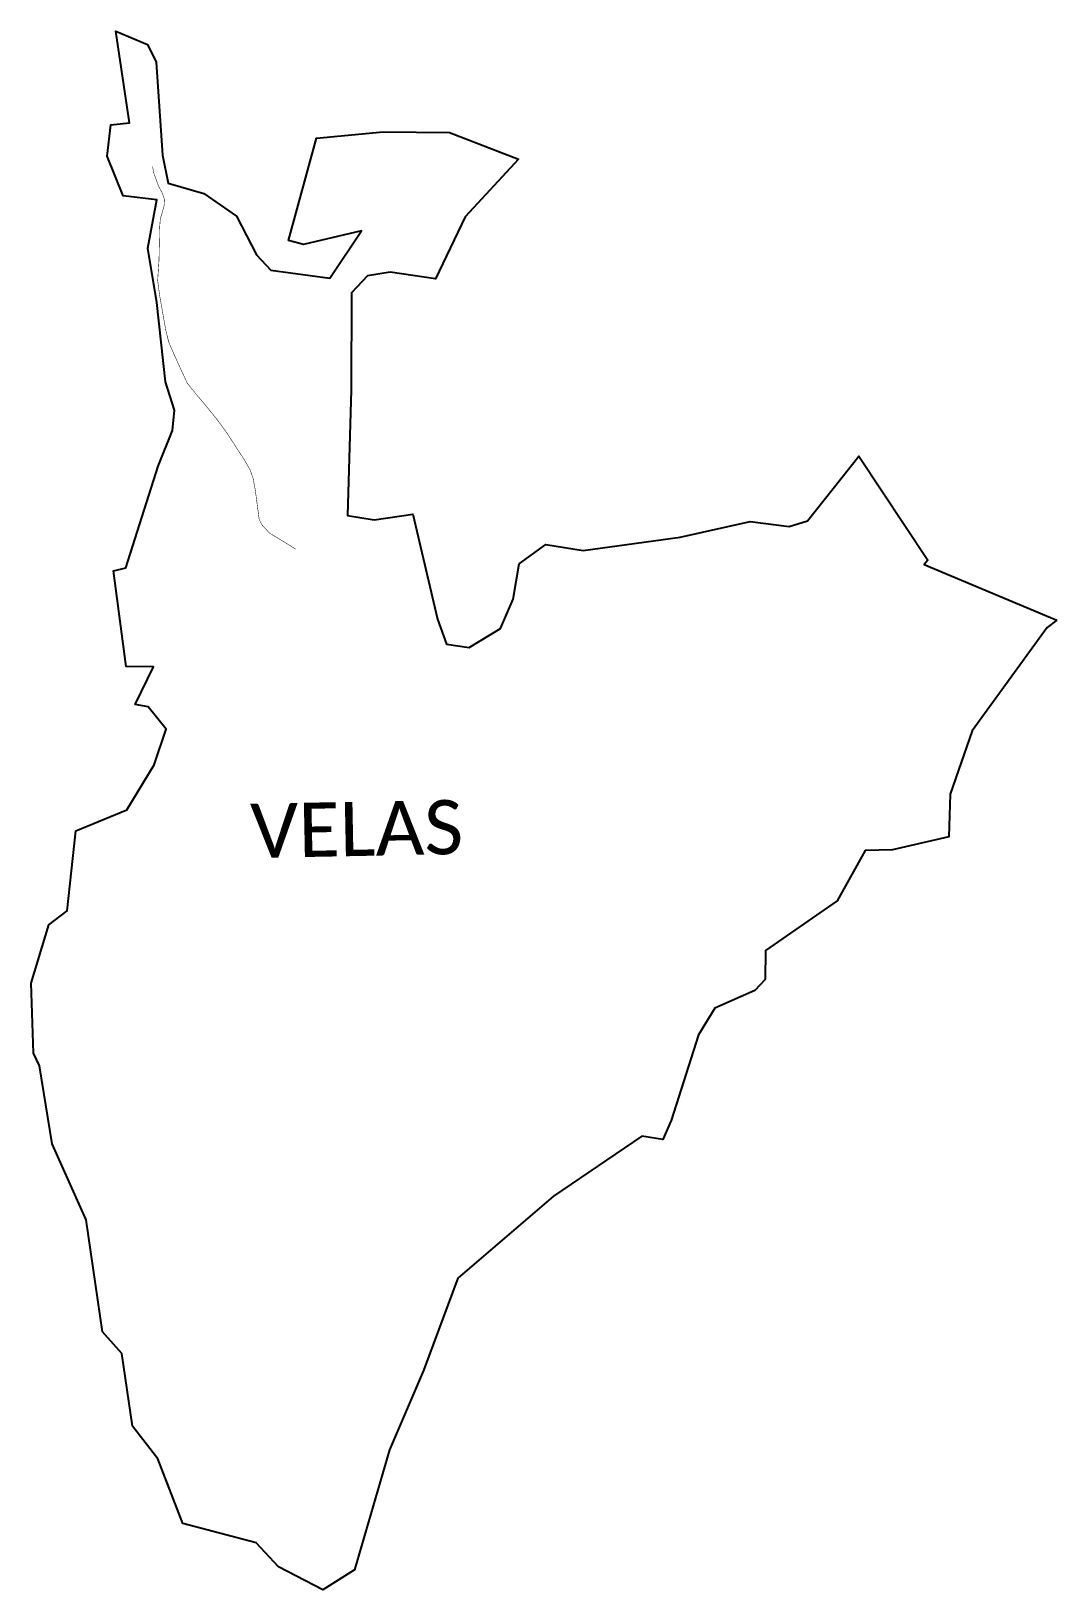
# Model space of a CAD drawing. Header units: metres. Extents: x 291233 to 293289, y 1984633 to 1987758.
import ezdxf

# ---------------------------------------------------------------- set-up
doc = ezdxf.new("R2010")
doc.units = ezdxf.units.M
for name, color, linetype in [('SEAWALL', 170, 'Continuous'), ('village', 3, 'Continuous'), ('VILLAGE NAME', 250, 'Continuous')]:
    doc.layers.add(name, color=color, linetype=linetype)
doc.styles.get("Standard").update_dxf_attribs({"font": 'simplex.shx'})

msp = doc.modelspace()

# ---------------------------------------------------------------- linework, layer by layer
at = {"layer": 'SEAWALL', "color": 30, "const_width": 1, "flags": 128}
for points in [[(291476.9, 1987486), (291479, 1987474), (291488.6, 1987447.1), (291496.6, 1987432.4), (291500.1, 1987421.7), (291500.8, 1987411), (291496.7, 1987395.9), (291492.3, 1987381.1), (291490.9, 1987363.7), (291489.7, 1987298.7), (291487, 1987257.9)], [(291487, 1987257.9), (291490.8, 1987228.6), (291503.3, 1987157.9), (291509.4, 1987133.3), (291529.8, 1987087.6), (291546.2, 1987052.1), (291564.8, 1987028.9), (291582.8, 1987007.7), (291606.9, 1986977.9), (291624.8, 1986953.4), (291659.6, 1986899.9), (291672.2, 1986878.4), (291678.4, 1986860.7), (291682.8, 1986836.7), (291688.4, 1986793.7), (291690.4, 1986779.4)], [(291690.4, 1986779.4), (291696.6, 1986767.1), (291711.7, 1986750.9), (291730.3, 1986739.8), (291763.6, 1986719.2)]]:
    msp.add_lwpolyline(points, dxfattribs=at)
at = {"layer": 'village', "color": 3, "true_color": 0x00ff00}
msp.add_polyline3d([(293289.1, 1986576.8, 0), (293269.7, 1986562.1, 0), (293119.3, 1986354.8, 0), (293075.3, 1986227.8, 0), (293072.8, 1986142.2, 0), (292960.1, 1986116.4, 0), (292904.7, 1986114.7, 0), (292848.9, 1986013.7, 0), (292705.2, 1985914.3, 0), (292704.5, 1985856, 0), (292683.7, 1985834.4, 0), (292603.4, 1985799.1, 0), (292570.9, 1985745.4, 0), (292516.4, 1985573.5, 0), (292499.4, 1985535.5, 0), (292457.2, 1985542, 0), (292280.4, 1985421.6, 0), (292088.6, 1985257.6, 0), (292020.1, 1985072.3, 0), (291951.4, 1984913.2, 0), (291881.8, 1984673, 0), (291817.8, 1984632.6, 0), (291728.9, 1984678.7, 0), (291684.2, 1984726.8, 0), (291537.2, 1984765.3, 0), (291487.5, 1984895, 0), (291436.6, 1984960.9, 0), (291415.3, 1985106.6, 0), (291376.3, 1985149.6, 0), (291343.8, 1985374.4, 0), (291275.6, 1985526.8, 0), (291250.4, 1985683.2, 0), (291237.9, 1985708.9, 0), (291233.5, 1985849.1, 0), (291268.8, 1985966, 0), (291305.7, 1985993.7, 0), (291323, 1986154.1, 0), (291424.9, 1986196.2, 0), (291479.7, 1986286.6, 0), (291503.7, 1986357.9, 0), (291467.9, 1986403.3, 0), (291441.9, 1986407.4, 0), (291478.5, 1986483.5, 0), (291423.6, 1986483.9, 0), (291398.4, 1986675.7, 0), (291423.1, 1986681.6, 0), (291487.8, 1986885.3, 0), (291516.9, 1986956.7, 0), (291520.7, 1986997.7, 0), (291502.6, 1987054.7, 0), (291485, 1987213.9, 0), (291467.1, 1987322.3, 0), (291485.2, 1987419.8, 0), (291417.7, 1987427.6, 0), (291385.8, 1987507, 0), (291393.1, 1987569.9, 0), (291430.6, 1987573.8, 0), (291403.4, 1987757.6, 0), (291466.6, 1987730.8, 0), (291483.8, 1987695.7, 0), (291496.6, 1987508.8, 0), (291507.9, 1987453.2, 0), (291579.3, 1987432, 0), (291644.8, 1987386.7, 0), (291685.3, 1987309.5, 0), (291713.9, 1987278.2, 0), (291832, 1987262.5, 0), (291895.2, 1987357.4, 0), (291779, 1987330, 0), (291749.5, 1987338, 0), (291805.3, 1987543, 0), (291938.7, 1987555.5, 0), (292071.9, 1987554.7, 0), (292210, 1987501.1, 0), (292103.2, 1987385.6, 0), (292043.7, 1987261.1, 0), (291953.1, 1987274.4, 0), (291907.6, 1987266.8, 0), (291875.4, 1987232.8, 0), (291875, 1987038.8, 0), (291867.4, 1986786.5, 0), (291921, 1986778, 0), (291998.7, 1986789.3, 0), (292047.6, 1986578.5, 0), (292065.6, 1986528.7, 0), (292111.5, 1986522.2, 0), (292174, 1986560, 0), (292199.2, 1986619.1, 0), (292211.4, 1986689.8, 0), (292265.1, 1986728.3, 0), (292340.1, 1986716.3, 0), (292534.1, 1986743.4, 0), (292674.5, 1986774.4, 0), (292752.7, 1986764.3, 0), (292789.2, 1986776.1, 0), (292892.6, 1986905.5, 0), (293030.8, 1986697.2, 0), (293023.2, 1986688.1, 0)], close=True, dxfattribs=at)

# ---------------------------------------------------------------- texts
at = {"layer": 'VILLAGE NAME', "insert": (291671.9, 1986208.5), "char_height": 108.748, "attachment_point": 1, "rotation": 1.1028}
msp.add_mtext_dynamic_manual_height_columns('{\\fCalibri|b0|i0|c0|p34;VELAS}', width=1571.314, gutter_width=543.7, heights=[0], dxfattribs=at)

doc.saveas('drawing.dxf')
